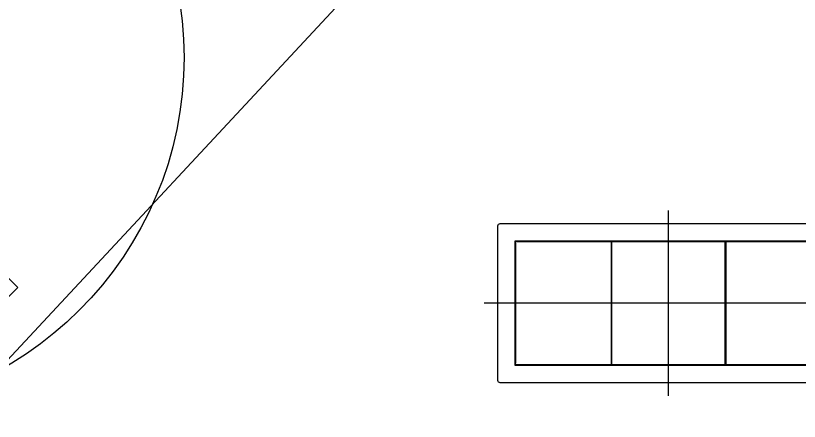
# Model space of a CAD drawing. Extents: x -681219 to -550379, y -242630 to -158199.
# Drawn here: x -603972 to -602219, y -231396 to -230488 of the extents above; entities that cross this region are included whole.
import ezdxf
from ezdxf.lldxf.tags import DXFTag

# ---------------------------------------------------------------- set-up
doc = ezdxf.new("R2010")
doc.units = 0
doc.header["$LTSCALE"] = 1000
doc.linetypes.add('DASHED', pattern=[0.75, 0.5, -0.25])
doc.layers.get('0').update_dxf_attribs({"linetype": 'CONTINUOUS'})
doc.layers.add('center', color=253, linetype='CENTER2')
doc.layers.add('famsun', color=7, linetype='CONTINUOUS', lineweight=0)
tags = doc.linetypes.add('CENTER2', pattern=[28.575, 19.05, -3.175, 3.175, -3.175]).pattern_tags.tags
tags[10:11] = [DXFTag(74, 4), DXFTag(75, 0), DXFTag(340, '0'), DXFTag(46, 0.0), DXFTag(50, 0.0), DXFTag(44, 0.0), DXFTag(45, 0.0)]
tags[8:9] = [DXFTag(74, 4), DXFTag(75, 0), DXFTag(340, '0'), DXFTag(46, 0.0), DXFTag(50, 0.0), DXFTag(44, 0.0), DXFTag(45, 0.0)]
tags[6:7] = [DXFTag(74, 4), DXFTag(75, 0), DXFTag(340, '0'), DXFTag(46, 0.0), DXFTag(50, 0.0), DXFTag(44, 0.0), DXFTag(45, 0.0)]
tags[4:5] = [DXFTag(74, 4), DXFTag(75, 0), DXFTag(340, '0'), DXFTag(46, 0.0), DXFTag(50, 0.0), DXFTag(44, 0.0), DXFTag(45, 0.0)]

# ---------------------------------------------------------------- blocks, each defined once
blk = doc.blocks.new('*U61')
at = {"color": 0, "linetype": 'ByBlock', "lineweight": -2}
for p, q in [((377, 177.5), (-377, 177.5)), ((-382, 172.5), (-382, -172.5)), ((382, -172.5), (382, 172.5)), ((343.5, 139), (-343.5, 139)), ((-343.5, 139), (-343.5, -139)), ((343.5, 137.5), (-343.5, 137.5)), ((-342, -134), (-342, 134)), ((-128.5, -137.5), (-128.5, 137.5)), ((-127, 137.5), (-127, -137.5)), ((127, 137.5), (127, -137.5)), ((128.5, -137.5), (128.5, 137.5)), ((342, -134), (342, 134)), ((343.5, -139), (343.5, 139)), ((-343.5, -137.5), (343.5, -137.5)), ((-343.5, -139), (343.5, -139)), ((-377, -177.5), (377, -177.5))]:
    blk.add_line(p, q, dxfattribs=at)
for centre, radius, start, end in [((-377, 172.5), 5, 90, 180), ((377, 172.5), 5, 0, 90), ((-345.5, 134), 3.5, 0, 55.1501), ((345.5, 134), 3.5, 124.8499, 180), ((-345.5, -134), 3.5, 304.8499, 0), ((345.5, -134), 3.5, 180, 235.1501), ((-377, -172.5), 5, 180, 270), ((377, -172.5), 5, 270, 0)]:
    blk.add_arc(centre, radius, start, end, dxfattribs=at)
at = {"layer": 'center', "lineweight": 25, "ltscale": 5.767279}
for p, q in [((0, 207.5), (0, -207.5)), ((-412, 0), (412, 0))]:
    blk.add_line(p, q, dxfattribs=at)
blk = doc.blocks.new('*U137')
at = {"color": 0, "linetype": 'ByBlock', "lineweight": -2}
for p, q in [((2744, 212), (2744, -212)), ((2426, -215), (2741, -215)), ((2741, -215), (2744, -215)), ((2742.5, -215), (2744, -215)), ((2744, -215), (2744, -212)), ((2744, -215), (2744, -213.5))]:
    blk.add_line(p, q, dxfattribs=at)

msp = doc.modelspace()

# ---------------------------------------------------------------- linework, layer by layer
at = {"color": 4}
msp.add_circle((-604394.8433, -230581.8799), 800, dxfattribs=at)
at = {"layer": 'famsun', "color": 8, "linetype": 'DASHED', "ltscale": 20}
msp.add_line((-607361.5764, -234881.8799), (-592968.721, -219416.6983), dxfattribs=at)

# ---------------------------------------------------------------- block references
at = {"color": 4}
for name, p, rotation in [('*U137', (-606061.5764, -232881.8799), 44.91539481549284), ('*U61', (-602511.5764, -231131.8799), 180)]:
    msp.add_blockref(name, p, dxfattribs=dict(at, rotation=rotation))

doc.saveas('drawing.dxf')
